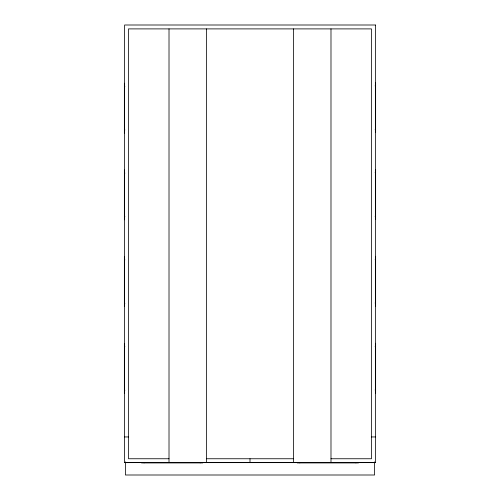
<?xml version="1.0" encoding="UTF-8"?>
<svg xmlns="http://www.w3.org/2000/svg" width="500" height="500" viewBox="0 0 500 500"><rect width="100%" height="100%" fill="white"/><g stroke="black" fill="none" stroke-linecap="round" stroke-linejoin="round"><path stroke-width="0.75" d="M375.112 85.869L375.637 85.869M124.362 86.325L124.887 86.325M375.112 129.475L375.637 129.475M124.362 129.931L124.887 129.931M375.112 172.631L375.637 172.631M124.362 173.088L124.887 173.088M375.112 216.238L375.637 216.238M124.362 216.694L124.887 216.694M375.112 259.394L375.637 259.394M124.362 259.85L124.887 259.85M375.112 303L375.637 303M124.362 303.456L124.887 303.456M375.112 346.35L375.637 346.35M124.362 346.613L124.887 346.613M375.112 389.956L375.637 389.956M124.362 390.225L124.887 390.225M124.625 436.944L128.519 436.944M371.481 436.944L375.375 436.944M169.013 458.75L128.519 458.75L128.519 28.894L371.481 28.894L371.481 458.75L330.988 458.75M206.394 458.75L293.606 458.75M124.625 462.381L375.375 462.381M141.5 462.906L202.756 462.906M297.244 462.906L358.5 462.906M375.637 82.75L375.637 132.587M375.637 169.513L375.637 219.35M375.637 256.275L375.637 306.112M375.637 343.237L375.637 393.075M374.594 461.863L374.594 475L125.406 475L125.406 461.863M355.906 462.381L355.906 462.906M330.988 28.894L330.988 462.644M299.837 462.381L299.837 462.906M293.606 28.894L293.606 462.644M250 458.75L250 462.644M206.394 28.894L206.394 462.644M200.162 462.381L200.162 462.906M169.013 28.894L169.013 462.644M144.094 462.381L144.094 462.906M124.362 83.212L124.362 133.05M124.362 169.975L124.362 219.812M124.362 256.737L124.362 306.575M124.362 343.5L124.362 393.338M375.375 25L124.625 25L124.625 462.644L375.375 462.644L375.375 25"/></g></svg>
